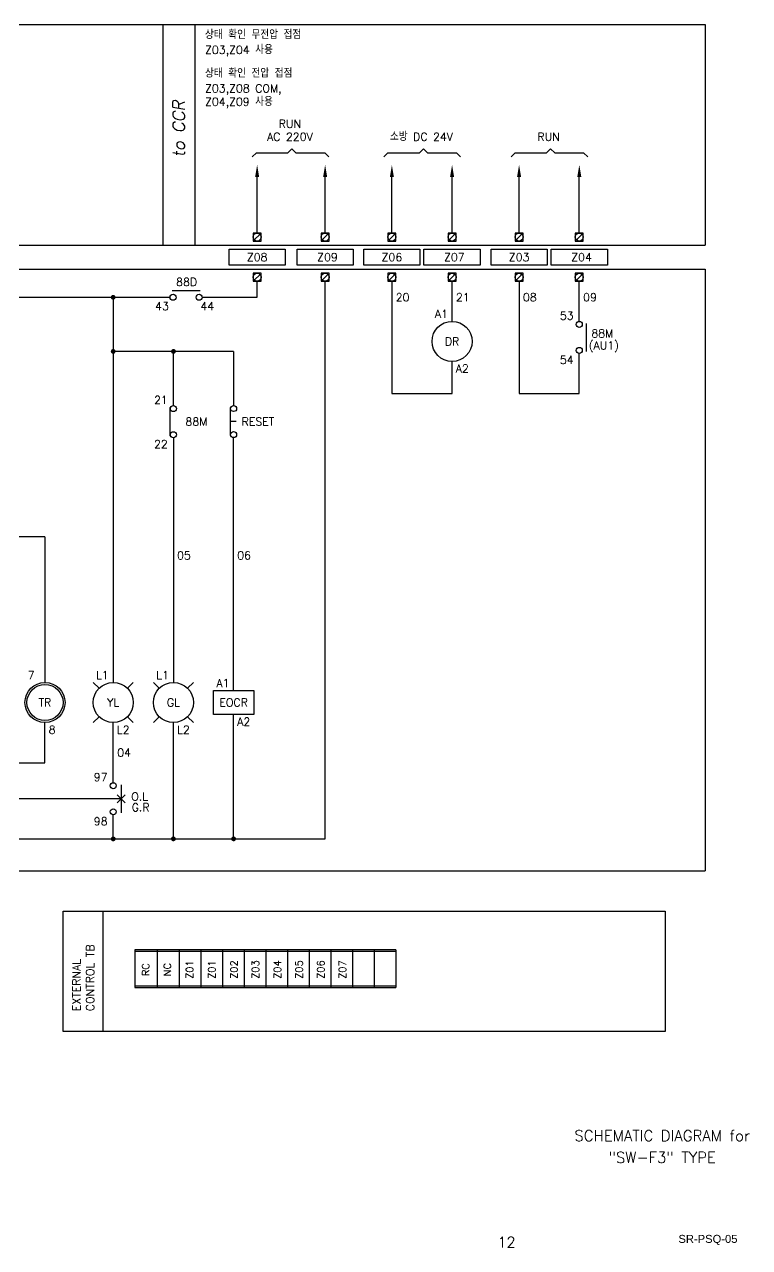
# Model space of a CAD drawing. Header units: millimetres. Extents: x 60229 to 91621, y 21923 to 36546.
# Drawn here: x 89383 to 91621, y 21923 to 25699 of the extents above; entities that cross this region are included whole.
import ezdxf
from ezdxf.enums import TextEntityAlignment as Align

# ---------------------------------------------------------------- set-up
doc = ezdxf.new("R2010")
doc.units = ezdxf.units.MM
doc.linetypes.add('CENTER', pattern=[2, 1.25, -0.25, 0.25, -0.25])
doc.linetypes.add('HIDDEN', pattern=[2.5, 1.5, -1])
doc.styles.add('ROMANS', font='romans.shx', dxfattribs={"bigfont": 'fhg.shx'})
doc.styles.add('S2', font='SIMPLEX', dxfattribs={"height": 2})
doc.styles.get("Standard").update_dxf_attribs({"font": 'arial.ttf'})

# ---------------------------------------------------------------- blocks, each defined once
blk = doc.blocks.new('THA')
for p, q in [((-3.5, 2.02), (3.5, 2.02)), ((-1, 1), (1, 3)), ((-1, 3), (1, 1))]:
    blk.add_line(p, q)
for centre in [(-3.25, 0), (3.25, 0)]:
    blk.add_circle(centre, 0.75)
blk = doc.blocks.new('PMB')
blk.add_line((-0.88, 3.5), (-0.88, -3.5))
for centre in [(0, 3.25), (0, -3.25)]:
    blk.add_circle(centre, 0.75)
blk = doc.blocks.new('PBSB')
for p, q in [((-0.88, 3.5), (-0.88, -3.5)), ((0.68, 0), (-0.88, 0))]:
    blk.add_line(p, q)
for centre in [(0, 3.25), (0, -3.25)]:
    blk.add_circle(centre, 0.75)
blk = doc.blocks.new('PMA')
blk.add_line((1.73, 3.5), (1.73, -3.5))
for centre in [(0, 3.25), (0, -3.25)]:
    blk.add_circle(centre, 0.75)
blk = doc.blocks.new('SQTER')
at = {"color": 3}
for p, q in [((-1, 1), (-1, -1)), ((1, 1), (-1, 1)), ((1, -1), (1, 1)), ((-1, -1), (1, -1))]:
    blk.add_line(p, q, dxfattribs=at)
at = {"color": 8}
blk.add_line((0.71, 0.71), (-0.71, -0.71), dxfattribs=at)
blk.add_circle((0, 0), 1, dxfattribs=at)
blk = doc.blocks.new('ARROW1')
at = {"color": 3}
blk.add_solid([(-3, 0.5), (-3, -0.5), (0, 0)], dxfattribs=at)

msp = doc.modelspace()

# ---------------------------------------------------------------- linework, layer by layer
at = {"color": 3, "linetype": 'CENTER', "lineweight": -2}
for p, q in [((87210.7, 25699), (91484.3, 25699)), ((89809.6, 25699), (89809.6, 25017.7)), ((89908.7, 25699), (89908.7, 25017.7)), ((91484.3, 25699), (91484.3, 25017.7)), ((87210.7, 25017.7), (91484.3, 25017.7)), ((87210.7, 24943.4), (91484.3, 24943.4)), ((91484.3, 24943.4), (91484.3, 23085.3)), ((87210.7, 23085.3), (91484.3, 23085.3))]:
    msp.add_line(p, q, dxfattribs=at)
at = {"color": 3, "lineweight": -2}
for p, q in [((90086.3, 25290.2), (90098.7, 25302.6)), ((90098.7, 25302.6), (90196.1, 25302.6)), ((90196.1, 25302.6), (90208.4, 25315)), ((90208.4, 25315), (90220.8, 25302.6)), ((90220.8, 25302.6), (90310.3, 25302.6)), ((90310.3, 25302.6), (90322.7, 25290.2)), ((90492.3, 25290.2), (90504.7, 25302.6)), ((90504.7, 25302.6), (90602.1, 25302.6)), ((90602.1, 25302.6), (90614.5, 25315)), ((90614.5, 25315), (90626.9, 25302.6)), ((90626.9, 25302.6), (90716.4, 25302.6)), ((90716.4, 25302.6), (90728.8, 25290.2)), ((90885, 25290.2), (90897.4, 25302.6)), ((90897.4, 25302.6), (90994.8, 25302.6)), ((90994.8, 25302.6), (91007.2, 25315)), ((91007.2, 25315), (91019.6, 25302.6)), ((91019.6, 25302.6), (91109.1, 25302.6)), ((91109.1, 25302.6), (91121.5, 25290.2))]:
    msp.add_line(p, q, dxfattribs=at)
at = {"lineweight": -2}
for p, q in [((90101.2, 25054.8), (90101.2, 25240.7)), ((90311.1, 25054.8), (90311.1, 25240.7)), ((90517.1, 25054.8), (90517.1, 25240.7)), ((90702.9, 25054.8), (90702.9, 25240.7)), ((90909.8, 25054.8), (90909.8, 25240.7)), ((91095.6, 25054.8), (91095.6, 25240.7)), ((90101.2, 24856.6), (90101.2, 24906.2)), ((90311.1, 23184.4), (90311.1, 24906.2)), ((90517.1, 24906.2), (90517.1, 24559.4)), ((90702.9, 24782.3), (90702.9, 24906.2)), ((90909.8, 24906.2), (90909.8, 24559.4)), ((91095.6, 24782.3), (91095.6, 24906.2)), ((87755.7, 24856.6), (89832.3, 24856.6)), ((89656.9, 24856.6), (89656.9, 23667.5)), ((89931.4, 24856.6), (90012, 24856.6)), ((89931.4, 24856.6), (90101.2, 24856.6)), ((89842.7, 24522.2), (89842.7, 24689.5)), ((90028.5, 24689.5), (90028.5, 24522.3)), ((91095.6, 24559.4), (91095.6, 24683.2)), ((90702.9, 24559.4), (90702.9, 24658.5)), ((90517.1, 24559.4), (90702.9, 24559.4)), ((90909.8, 24559.4), (91095.6, 24559.4)), ((89842.7, 24423.1), (89842.7, 23667.5)), ((90028.5, 23642.7), (90028.5, 24423.2)), ((89446.3, 24116.9), (88517.1, 24116.9)), ((89446.3, 24116.9), (89446.3, 23667.5)), ((89595, 23667.5), (89613.1, 23649.3)), ((89718.8, 23667.5), (89700.7, 23649.3)), ((89780.8, 23667.5), (89798.9, 23649.3)), ((89904.6, 23667.5), (89886.5, 23649.3)), ((90028.5, 23184.4), (90028.5, 23568.4)), ((89446.3, 23419.7), (89446.3, 23543.6)), ((89613.1, 23561.7), (89595, 23543.6)), ((89656.9, 23357.8), (89656.9, 23543.6)), ((89700.7, 23561.7), (89718.8, 23543.6)), ((89798.9, 23561.7), (89780.8, 23543.6)), ((89842.7, 23184.4), (89842.7, 23543.6)), ((89886.5, 23561.7), (89904.6, 23543.6)), ((87959.7, 23419.7), (89446.3, 23419.7)), ((89656.9, 23184.4), (89656.9, 23258.7)), ((87582.3, 23184.4), (90311.1, 23184.4))]:
    msp.add_line(p, q, dxfattribs=at)
at = {"color": 7, "linetype": 'Continuous', "lineweight": -2}
msp.add_line((90028.5, 24689.5), (89656.9, 24689.5), dxfattribs=at)
at = {"color": 3, "linetype": 'HIDDEN', "lineweight": -2}
msp.add_line((89681.7, 23308.2), (88690.7, 23308.2), dxfattribs=at)
at = {"color": 3, "linetype": 'Continuous', "lineweight": -2}
for p, q in [((89501.9, 22961.4), (91360.4, 22961.4)), ((89501.9, 22589.8), (89501.9, 22961.4)), ((89625.8, 22589.8), (89625.8, 22961.4)), ((91360.4, 22961.4), (91360.4, 22589.8)), ((89724.1, 22842.3), (89724.1, 22725.2)), ((90529.6, 22842.3), (89724.1, 22842.3)), ((90529.6, 22836.7), (89724.1, 22836.7)), ((89792.4, 22842.3), (89792.4, 22725.2)), ((89860.7, 22842.3), (89860.7, 22725.2)), ((89927.6, 22842.3), (89927.6, 22725.2)), ((89994.5, 22842.3), (89994.5, 22725.2)), ((90061.4, 22842.3), (90061.4, 22725.2)), ((90128.3, 22842.3), (90128.3, 22725.2)), ((90195.2, 22842.3), (90195.2, 22725.2)), ((90195.2, 22842.3), (90195.2, 22725.2)), ((90262.1, 22842.3), (90262.1, 22725.2)), ((90329, 22842.3), (90329, 22725.2)), ((90395.8, 22842.3), (90395.8, 22725.2)), ((90462.7, 22842.3), (90462.7, 22725.2)), ((90529.6, 22842.3), (90529.6, 22725.2)), ((89724.1, 22730.8), (90529.6, 22730.8)), ((89724.1, 22725.2), (90529.6, 22725.2)), ((91360.4, 22589.8), (89501.9, 22589.8))]:
    msp.add_line(p, q, dxfattribs=at)
at = {"color": 3, "lineweight": -2}
for points in [[(90014.5, 24955.7), (90014.5, 25005.3), (90188, 25005.3), (90188, 24955.7)], [(90224.4, 24955.7), (90224.4, 25005.3), (90397.8, 25005.3), (90397.8, 24955.7)], [(90430.4, 24955.7), (90430.4, 25005.3), (90603.8, 25005.3), (90603.8, 24955.7)], [(90616.2, 24955.7), (90616.2, 25005.3), (90789.6, 25005.3), (90789.6, 24955.7)], [(90823.1, 24955.7), (90823.1, 25005.3), (90996.5, 25005.3), (90996.5, 24955.7)], [(91008.9, 24955.7), (91008.9, 25005.3), (91182.3, 25005.3), (91182.3, 24955.7)]]:
    msp.add_lwpolyline(points, close=True, dxfattribs=at)
at = {"lineweight": -2, "const_width": 7.43}
for points in [[(89653.2, 24856.6, 1), (89660.6, 24856.6, 1)], [(89653.2, 24689.5, 1), (89660.6, 24689.5, 1)], [(89839.1, 24689.5, 1), (89846.6, 24689.5, 1)], [(89653.2, 23184.4, 1), (89660.6, 23184.4, 1)], [(89839, 23184.4, 1), (89846.4, 23184.4, 1)], [(90024.8, 23184.4, 1), (90032.2, 23184.4, 1)]]:
    msp.add_lwpolyline(points, format="xyb", close=True, dxfattribs=at)
at = {"lineweight": -2}
msp.add_lwpolyline([(89966.6, 23568.4), (89966.6, 23642.7), (90090.5, 23642.7), (90090.5, 23568.4)], close=True, dxfattribs=at)
for centre in [(90702.9, 24720.4), (89446.3, 23605.5), (89656.9, 23605.5), (89842.7, 23605.5)]:
    msp.add_circle(centre, 61.9, dxfattribs=at)
at = {"color": 3, "lineweight": -2}
msp.add_circle((89446.3, 23605.5), 55.7, dxfattribs=at)

# ---------------------------------------------------------------- block references
at = {"lineweight": -2, "xscale": 12.38728441512454, "yscale": 12.38728441512454, "zscale": 12.38728441512454}
for name, p, rotation in [('ARROW1', (90101.2, 25265.4), 90), ('ARROW1', (90311.1, 25265.4), 90), ('ARROW1', (90517.1, 25265.4), 90), ('ARROW1', (90702.9, 25265.4), 90), ('ARROW1', (90909.8, 25265.4), 90), ('ARROW1', (91095.6, 25265.4), 90), ('PMA', (89881.9, 24856.6), 90), ('THA', (89656.9, 23308.2), 270)]:
    msp.add_blockref(name, p, dxfattribs=dict(at, rotation=rotation))
for name, p in [('SQTER', (90101.2, 25042.5)), ('SQTER', (90311.1, 25042.5)), ('SQTER', (90517.1, 25042.5)), ('SQTER', (90702.9, 25042.5)), ('SQTER', (90909.8, 25042.5)), ('SQTER', (91095.6, 25042.5)), ('SQTER', (90101.2, 24918.6)), ('SQTER', (90311.1, 24918.6)), ('SQTER', (90517.1, 24918.6)), ('SQTER', (90702.9, 24918.6)), ('SQTER', (90909.8, 24918.6)), ('SQTER', (91095.6, 24918.6)), ('PMA', (91095.6, 24732.8)), ('PMB', (89842.7, 24472.6)), ('PBSB', (90028.5, 24472.8))]:
    msp.add_blockref(name, p, dxfattribs=at)

# ---------------------------------------------------------------- texts
at = {"color": 6, "lineweight": -2, "style": 'ROMANS'}
for s, height, p in [('상태 확인 무전압 접점', 24.775, (89940.2, 25654.6)), ('Z03,Z04 사용', 24.77, (89940.2, 25608.2)), ('상태 확인 전압 접점', 24.775, (89940.2, 25535.4)), ('Z03,Z08 COM,', 24.775, (89940.2, 25489)), ('Z04,Z09 사용', 24.77, (89940.2, 25447.9))]:
    msp.add_text(s, height=height, dxfattribs=at).set_placement(p)
at = {"lineweight": -2, "style": 'ROMANS', "oblique": 10}
msp.add_text('to CCR', height=37.16, rotation=90, dxfattribs=at).set_placement((89859.2, 25376.9), align=Align.MIDDLE)
at = {"color": 7, "lineweight": -2, "style": 'ROMANS'}
for s, p in [('RUN', (90202.3, 25379.8)), ('AC 220V', (90202.3, 25339.8)), ('소방 DC 24V', (90608.3, 25339.8)), ('RUN', (91001, 25339.8))]:
    msp.add_text(s, height=24.77, dxfattribs=at).set_placement(p, align=Align.CENTER)
at = {"color": 2, "lineweight": -2, "style": 'ROMANS'}
for s, p in [('Z08', (90101.2, 24968.1)), ('Z06', (90517.1, 24968.1)), ('Z03', (90909.8, 24968.1))]:
    msp.add_text(s, height=24.77, dxfattribs=at).set_placement(p, align=Align.CENTER)
for s, p in [('Z09', (90286.3, 24968.1)), ('Z07', (90678.1, 24968.1)), ('Z04', (91070.8, 24968.1)), ('20', (90529, 24844.3)), ('21', (90714.8, 24844.3)), ('08', (90921.7, 24844.3)), ('09', (91107.5, 24844.3)), ('05', (89853.9, 24047.3)), ('06', (90039.7, 24047.3)), ('04', (89669.3, 23438.3))]:
    msp.add_text(s, height=24.77, dxfattribs=at).set_placement(p)
at = {"lineweight": -2, "style": 'ROMANS'}
for s, height, p in [('88D', 24.77, (89851.1, 24891.5)), ('43', 24.77, (89786.2, 24816.8)), ('44', 24.77, (89925.9, 24816.8)), ('A1', 24.77, (90649.7, 24792.7)), ('53', 24.77, (91035.7, 24787.4)), ('88M', 24.77, (91132.8, 24732.8)), ('(AU1)', 24.77, (91124.8, 24695.6)), ('54', 24.77, (91035.7, 24650.8)), ('A2', 24.77, (90714.1, 24624)), ('21', 24.77, (89782.7, 24527.2)), ('88M', 24.77, (89879.9, 24460.3)), ('RESET', 24.77, (90053.2, 24460.4)), ('22', 24.77, (89782.7, 24390.7)), ('7', 24.8, (89393.1, 23677.9)), ('L1', 24.77, (89603.7, 23677.9)), ('L1', 24.77, (89789.5, 23677.9)), ('A1', 24.77, (89975.3, 23653.1)), ('8', 24.8, (89457.5, 23509.1)), ('L2', 24.77, (89668, 23509.1)), ('L2', 24.77, (89853.9, 23509.1)), ('A2', 24.77, (90039.7, 23533.9)), ('97', 24.77, (89596.9, 23362.8)), ('O.L', 24.77, (89712.6, 23302.5)), ('G.R', 24.77, (89713.8, 23269.4)), ('98', 24.77, (89596.9, 23226.3)), ('12', 32.58, (90842.9, 21922.7))]:
    msp.add_text(s, height=height, dxfattribs=at).set_placement(p)
for s, p in [('DR', (90702.9, 24720.4)), ('TR', (89446.3, 23605.5)), ('YL', (89656.9, 23605.5)), ('GL', (89842.7, 23605.5))]:
    msp.add_text(s, height=24.77, dxfattribs=at).set_placement(p, align=Align.MIDDLE)
for s, height, p in [('EOCR', 24.77, (90028.5, 23593.1)), ('SCHEMATIC DIAGRAM for', 33.639, (91351.5, 22251.3)), ('"SW-F3" TYPE', 33.639, (91351.5, 22184))]:
    msp.add_text(s, height=height, dxfattribs=at).set_placement(p, align=Align.CENTER)
at = {"color": 3, "linetype": 'Continuous', "lineweight": -2, "style": 'S2'}
for s, p in [('CONTROL TB', (89598, 22652.4)), ('EXTERNAL', (89555.5, 22652.4))]:
    msp.add_text(s, height=24.77, rotation=90, dxfattribs=at).set_placement(p)
for s, p in [('RC', (89757.2, 22780.7)), ('NC', (89824.1, 22780.7)), ('Z01', (89892.7, 22780.7)), ('Z01', (89961, 22780.7)), ('Z02', (90029.9, 22780.7)), ('Z03', (90095.8, 22780.7)), ('Z04', (90163.7, 22780.7)), ('Z05', (90230.6, 22780.7)), ('Z06', (90297.5, 22780.7)), ('Z07', (90364.4, 22780.7))]:
    msp.add_text(s, height=22.3, rotation=90, dxfattribs=at).set_placement(p, align=Align.MIDDLE)
at = {"lineweight": -2}
msp.add_text('SR-PSQ-05', height=24.71, dxfattribs=at).set_placement((91401.6, 21937))

doc.saveas('drawing.dxf')
